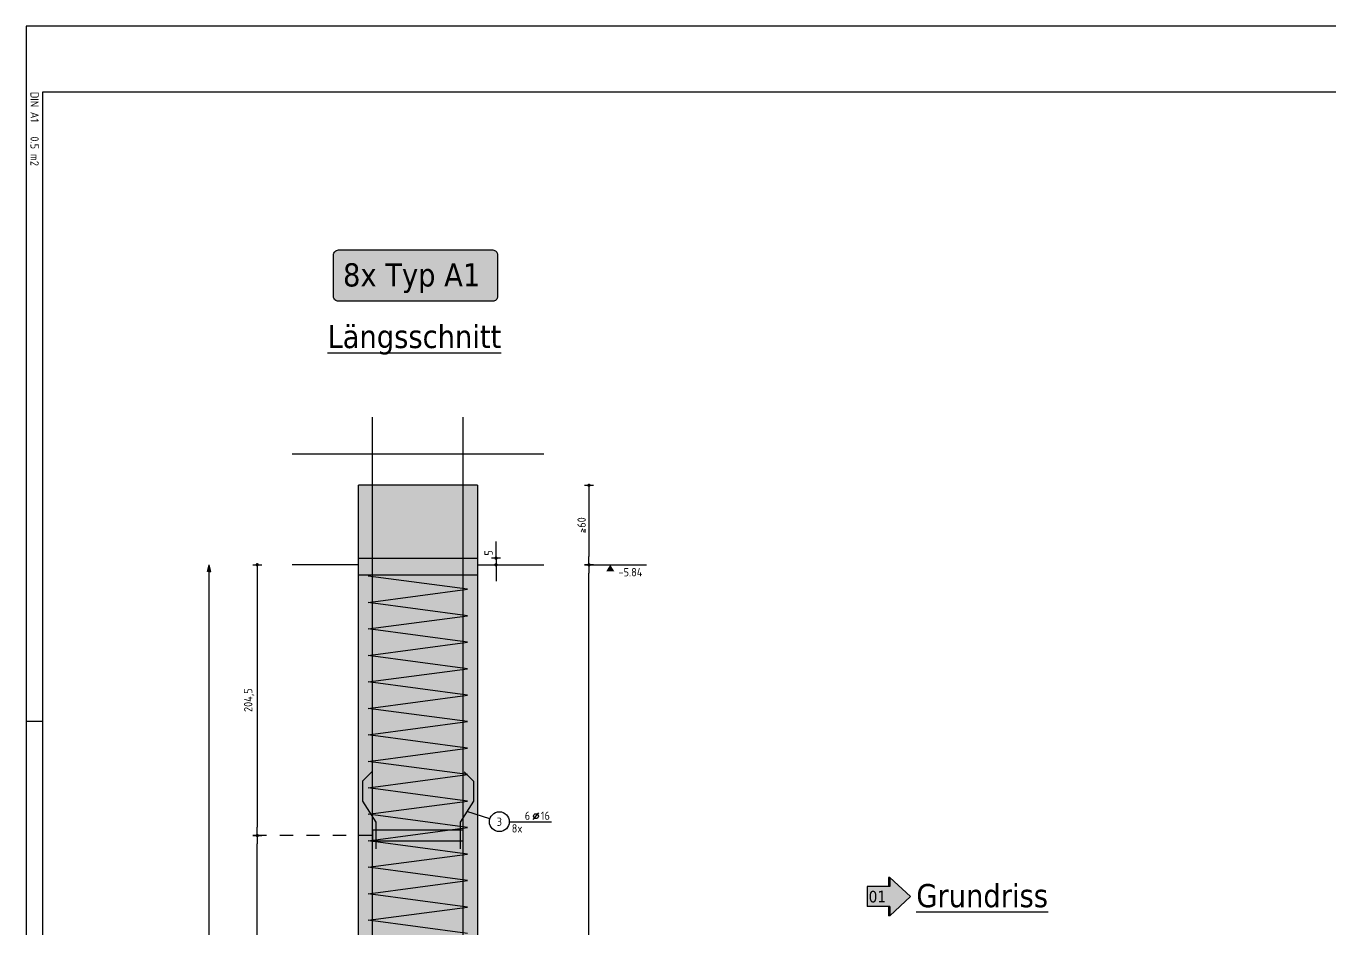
# Model space of a CAD drawing. Extents: x 14.6 to 34.3, y -1.7 to 19.5.
# Drawn here: x 14.63 to 24.48, y 12.54 to 19.36 of the extents above; entities that cross this region are included whole.
import ezdxf
from ezdxf.enums import TextEntityAlignment as Align

# ---------------------------------------------------------------- set-up
doc = ezdxf.new("R2010")
doc.units = 0
doc.header["$LTSCALE"] = 0.25
doc.linetypes.add('AUSGEZOGEN', pattern=[1000.01, 1000, 0.01])
doc.linetypes.add('DASHDOT2', pattern=[0.5, 0.25, -0.125, 0, -0.125])
for name, color, linetype in [('ACHSEN', 7, 'Continuous'), ('BETON', 7, 'Continuous'), ('grau_hell', 7, 'Continuous'), ('grau_mittel', 7, 'Continuous'), ('HILFE', 7, 'Continuous'), ('index', 7, 'Continuous'), ('koten', 7, 'Continuous'), ('MASSE', 7, 'Continuous'), ('OBJEKT', 7, 'Continuous'), ('RAHMEN', 7, 'Continuous'), ('RND', 7, 'Continuous'), ('STAHL', 7, 'Continuous'), ('TEXT', 7, 'Continuous')]:
    doc.layers.add(name, color=color, linetype=linetype)
doc.layers.add('NOPLOT', color=7, linetype='Continuous', plot=False)
doc.styles.add('helv', font='tahoma.ttf')
doc.styles.add('txt', font='isocp.shx')
doc.linetypes.add('ZICKZACK', pattern='A,0.0001,-0.2,[131,ltypeshp.shx,S=0.2,R=0,X=-0.2,Y=0],-0.4,[131,ltypeshp.shx,S=0.2,R=180,X=0.2,Y=0],-0.2', length=0.8001)
doc.dimstyles.new('DOT_I', dxfattribs={"dimscale": 0.25, "dimtxt": 0.25, "dimasz": 0.25, "dimexe": 0.1, "dimexo": 0.3, "dimgap": 0.1, "dimtad": 1, "dimdec": 3, "dimzin": 3, "dimtxsty": 'txt', "dimblk": 'DOT', "dimblk1": 'DOT', "dimblk2": 'DOT', "dimsah": 1, "dimcen": 0.1, "dimse1": 1, "dimse2": 1, "dimazin": 0, "dimtfac": 1, "dimtdec": 4, "dimtix": 1, "dimtmove": 2, "dimatfit": 3, "dimfxl": 0, "dimtvp": 1, "dimtolj": 1, "dimtzin": 0, "dimarcsym": 0})

# ---------------------------------------------------------------- blocks, each defined once
blk = doc.blocks.new('DINA1')
at = {"layer": 'RAHMEN'}
for p, q in [((0, 59.4), (0, 0)), ((0, 0), (84.1, 0))]:
    blk.add_line(p, q, dxfattribs=at)
at = {"layer": 'RAHMEN', "color": 5}
for p, q in [((2, 58.9), (2, 0.5)), ((2, 0.5), (83.6, 0.5))]:
    blk.add_line(p, q, dxfattribs=at)
at = {"layer": 'RAHMEN', "color": 7}
blk.add_line((21, 0), (21, 0.5), dxfattribs=at)
at = {"layer": 'RAHMEN', "color": 7, "style": 'txt'}
blk.add_text('DIN A1   0.5 m2', height=0.25, dxfattribs=at).set_placement((1.989, 0.133))
blk = doc.blocks.new('DOT')
at = {"layer": 'MASSE', "color": 7, "linetype": 'Continuous'}
for p, q in [((0, 0), (-1, 0)), ((0, 0.54), (0, -0.54))]:
    blk.add_line(p, q, dxfattribs=at)
at = {"layer": 'MASSE', "color": 7, "linetype": 'Continuous', "const_width": 0.2}
blk.add_lwpolyline([(-0.1, 0, 1), (0.1, 0, 1)], format="xyb", close=True, dxfattribs=at)
blk = doc.blocks.new('*D20')
at = {"layer": 'Defpoints', "color": 0, "linetype": 'AUSGEZOGEN', "transparency": 16777216}
for p in [(18.8784, 15.2951), (18.8784, 15.2951), (18.8784, 1.1351)]:
    blk.add_point(p, dxfattribs=at)
at = {"layer": 'MASSE', "color": 0, "linetype": 'AUSGEZOGEN', "lineweight": -2, "transparency": 16777216}
blk.add_line((18.8784, 1.1976), (18.8784, 15.2326), dxfattribs=at)
at = {"layer": 'MASSE', "color": 0, "linetype": 'AUSGEZOGEN', "lineweight": -2, "transparency": 16777216, "xscale": 0.0625, "yscale": 0.0625, "zscale": 0.0625}
for p, rotation in [((18.8784, 15.2951), 90), ((18.8784, 1.1351), 270)]:
    blk.add_blockref('DOT', p, dxfattribs=dict(at, rotation=rotation))
at = {"layer": 'MASSE', "color": 0, "linetype": 'AUSGEZOGEN', "transparency": 16777216, "insert": (18.8222, 8.2151), "char_height": 0.0625, "attachment_point": 5, "rotation": 90, "style": 'txt'}
blk.add_mtext('\\A1;1416', dxfattribs=at)
blk = doc.blocks.new('*D23')
at = {"layer": 'Defpoints', "color": 0, "linetype": 'AUSGEZOGEN', "ltscale": 0.1, "transparency": 16777216}
for p in [(18.176, 15.3451), (18.176, 15.2951), (18.176, 15.2951)]:
    blk.add_point(p, dxfattribs=at)
at = {"layer": 'MASSE', "color": 0, "linetype": 'AUSGEZOGEN', "lineweight": -2, "ltscale": 0.1, "transparency": 16777216}
for p, q in [((18.176, 15.4076), (18.176, 15.4701)), ((18.176, 15.3451), (18.176, 15.2951)), ((18.176, 15.2326), (18.176, 15.1701))]:
    blk.add_line(p, q, dxfattribs=at)
at = {"layer": 'MASSE', "color": 0, "linetype": 'AUSGEZOGEN', "lineweight": -2, "ltscale": 0.1, "transparency": 16777216, "xscale": 0.0625, "yscale": 0.0625, "zscale": 0.0625}
for p, rotation in [((18.176, 15.3451), 270), ((18.176, 15.2951), 90)]:
    blk.add_blockref('DOT', p, dxfattribs=dict(at, rotation=rotation))
at = {"layer": 'MASSE', "color": 0, "linetype": 'AUSGEZOGEN', "ltscale": 0.1, "transparency": 16777216, "insert": (18.1198, 15.3848), "char_height": 0.0625, "attachment_point": 5, "rotation": 90, "style": 'txt'}
blk.add_mtext('\\A1;5', dxfattribs=at)
blk = doc.blocks.new('OKRD_U')
at = {"color": 0, "linetype": 'ByBlock'}
blk.add_solid([(-0.125, -0.202), (0.125, -0.202), (0, 0)], dxfattribs=at)
at = {"color": 0, "linetype": 'ByBlock', "style": 'txt'}
blk.add_attdef('OKRD', (0.25, -0.35), '', height=0.25, dxfattribs=at)
blk = doc.blocks.new('*D27')
at = {"layer": 'Defpoints', "color": 0, "linetype": 'AUSGEZOGEN', "transparency": 16777216}
for p in [(16.3718, 13.2501), (16.3718, 13.2501), (16.3718, 10.2501)]:
    blk.add_point(p, dxfattribs=at)
at = {"layer": 'MASSE', "color": 0, "linetype": 'AUSGEZOGEN', "lineweight": -2, "transparency": 16777216}
blk.add_line((16.3718, 10.3126), (16.3718, 13.1876), dxfattribs=at)
at = {"layer": 'MASSE', "color": 0, "linetype": 'AUSGEZOGEN', "lineweight": -2, "transparency": 16777216, "xscale": 0.0625, "yscale": 0.0625, "zscale": 0.0625}
for p, rotation in [((16.3718, 13.2501), 90), ((16.3718, 10.2501), 270)]:
    blk.add_blockref('DOT', p, dxfattribs=dict(at, rotation=rotation))
at = {"layer": 'MASSE', "color": 0, "linetype": 'AUSGEZOGEN', "transparency": 16777216, "insert": (16.3155, 11.7501), "char_height": 0.0625, "attachment_point": 5, "rotation": 90, "style": 'txt'}
blk.add_mtext('\\A1;300', dxfattribs=at)
blk = doc.blocks.new('*D28')
at = {"layer": 'Defpoints', "color": 0, "linetype": 'AUSGEZOGEN', "ltscale": 0.1, "transparency": 16777216}
for p in [(16.3718, 15.2951), (16.3718, 13.2501), (16.3718, 13.2501)]:
    blk.add_point(p, dxfattribs=at)
at = {"layer": 'MASSE', "color": 0, "linetype": 'AUSGEZOGEN', "lineweight": -2, "ltscale": 0.1, "transparency": 16777216}
blk.add_line((16.3718, 15.2326), (16.3718, 13.3126), dxfattribs=at)
at = {"layer": 'MASSE', "color": 0, "linetype": 'AUSGEZOGEN', "lineweight": -2, "ltscale": 0.1, "transparency": 16777216, "xscale": 0.0625, "yscale": 0.0625, "zscale": 0.0625}
for p, rotation in [((16.3718, 15.2951), 90), ((16.3718, 13.2501), 270)]:
    blk.add_blockref('DOT', p, dxfattribs=dict(at, rotation=rotation))
at = {"layer": 'MASSE', "color": 0, "linetype": 'AUSGEZOGEN', "ltscale": 0.1, "transparency": 16777216, "insert": (16.3108, 14.2726), "char_height": 0.0625, "attachment_point": 5, "rotation": 90, "style": 'txt'}
blk.add_mtext('\\A1;204,5', dxfattribs=at)
blk = doc.blocks.new('*D29')
at = {"layer": 'Defpoints', "color": 0, "linetype": 'AUSGEZOGEN', "transparency": 16777216}
for p in [(18.8784, 15.8951), (18.8784, 15.2951), (18.8784, 15.2951)]:
    blk.add_point(p, dxfattribs=at)
at = {"layer": 'MASSE', "color": 0, "linetype": 'AUSGEZOGEN', "lineweight": -2, "transparency": 16777216}
blk.add_line((18.8784, 15.8326), (18.8784, 15.3576), dxfattribs=at)
at = {"layer": 'MASSE', "color": 0, "linetype": 'AUSGEZOGEN', "lineweight": -2, "transparency": 16777216, "xscale": 0.0625, "yscale": 0.0625, "zscale": 0.0625}
for p, rotation in [((18.8784, 15.8951), 90), ((18.8784, 15.2951), 270)]:
    blk.add_blockref('DOT', p, dxfattribs=dict(at, rotation=rotation))
at = {"layer": 'MASSE', "color": 0, "linetype": 'AUSGEZOGEN', "transparency": 16777216, "insert": (18.8222, 15.5951), "char_height": 0.0625, "attachment_point": 5, "rotation": 90, "style": 'txt'}
blk.add_mtext('\\A1;>60', dxfattribs=at)
blk = doc.blocks.new('RND_LEI')
at = {"layer": 'RND', "color": 7, "linetype": 'Continuous'}
blk.add_line((1.022, 0.066), (1.19, 0.27), dxfattribs=at)
for centre, radius in [((0, 0), 0.3), ((1.106, 0.168), 0.075)]:
    blk.add_circle(centre, radius, dxfattribs=at)
at = {"layer": 'RND', "color": 7, "linetype": 'Continuous', "style": 'txt'}
blk.add_attdef('POSL', text='', height=0.25, dxfattribs=at).set_placement((0, 0), align=Align.MIDDLE)
blk.add_attdef('ANZ', text='', height=0.25, dxfattribs=at).set_placement((0.931, 0.057), align=Align.RIGHT)
for tag, p in [('DUM', (1.253, 0.057)), ('ABSTD', (1.674, 0.057)), ('POSTXT', (0.374, -0.327))]:
    blk.add_attdef(tag, p, '', height=0.25, dxfattribs=at)
blk = doc.blocks.new('Pfeillinie')
at = {"layer": 'TEXT', "linetype": 'Continuous'}
blk.add_hatch(color=7, dxfattribs=at).paths.add_polyline_path([(0, 0), (-0.8, 0.2), (-0.8, 0), (-0.8, -0.2)])
at = {"layer": 'TEXT', "color": 7, "linetype": 'Continuous'}
for p, q in [((-0.8, 0), (-0.8, 0.2)), ((-0.8, 0.2), (0, 0)), ((-0.8, 0), (-0.8, -0.2)), ((-0.8, -0.2), (0, 0))]:
    blk.add_line(p, q, dxfattribs=at)
blk = doc.blocks.new('hin_ind5')
at = {"layer": 'grau_hell', "linetype": 'AUSGEZOGEN'}
h = blk.add_hatch(color=9, dxfattribs=at)
h.dxf.hatch_style = 2
h.paths.add_polyline_path([(0, 0), (0.619, -0.577), (0.619, -0.3), (1.306, -0.3), (1.306, 0.3), (0.619, 0.3), (0.619, 0.577)])
h.paths.add_polyline_path([(0.34, -0.274), (1.311, -0.274), (1.311, 0.274), (0.34, 0.274)], flags=9)
at = {"layer": 'OBJEKT', "linetype": 'AUSGEZOGEN'}
for points in [[(0.619, 0.3), (0.66, 0.3), (0.66, 0.577), (0.619, 0.577)], [(0.619, -0.577), (0.66, -0.577), (0.66, -0.3), (0.619, -0.3)]]:
    blk.add_hatch(color=1, dxfattribs=at).paths.add_polyline_path(points)
at = {"layer": 'OBJEKT', "color": 1, "linetype": 'AUSGEZOGEN'}
for p, q in [((0, 0), (0.619, 0.577)), ((0.619, 0.577), (0.619, 0.3)), ((0.619, 0.577), (0.66, 0.577)), ((0.66, 0.577), (0.66, 0.3)), ((0, 0), (0.619, -0.577)), ((0.619, 0.3), (1.306, 0.3)), ((1.306, 0.3), (1.306, -0.3)), ((0.619, -0.3), (0.619, -0.577)), ((0.619, -0.3), (1.306, -0.3)), ((0.66, -0.3), (0.66, -0.577))]:
    blk.add_line(p, q, dxfattribs=at)
at = {"layer": 'OBJEKT', "color": 7, "linetype": 'AUSGEZOGEN'}
blk.add_line((0.619, -0.577), (0.66, -0.577), dxfattribs=at)
at = {"layer": 'index', "color": 1, "linetype": 'Continuous', "style": 'helv'}
blk.add_attdef('INDEX', text='', height=0.35, rotation=360, dxfattribs=at).set_placement((1.259, 0), align=Align.MIDDLE_RIGHT)

msp = doc.modelspace()

# ---------------------------------------------------------------- hatches: boundary and pattern name
at = {"layer": 'grau_hell'}
msp.add_hatch(color=9, dxfattribs=at).paths.add_polyline_path([(18.1509, 17.2848, 0.414214), (18.1884, 17.3223), (18.1884, 17.6352, 0.414214), (18.1509, 17.6727), (16.9857, 17.6727, 0.414214), (16.9482, 17.6352), (16.9482, 17.3223, 0.414214), (16.9857, 17.2848)])
at = {"layer": 'grau_mittel'}
h = msp.add_hatch(color=61, dxfattribs=at)
h.paths.add_polyline_path([(17.136, 15.3601), (17.136, 1.2101), (18.036, 1.2101), (18.036, 15.3601)])
h.paths.add_polyline_path([(17.7817, 1.2101), (17.7989, 1.1351), (18.036, 1.1351), (18.036, 1.2101)])
h.paths.add_polyline_path([(17.136, 1.2101), (17.136, 1.1351), (17.7989, 1.1351), (17.7817, 1.2101)])
h.paths.add_polyline_path([(18.036, 15.8951), (17.136, 15.8951), (17.136, 15.4351), (17.136, 15.3601), (18.036, 15.3601), (18.036, 15.4351)])

# ---------------------------------------------------------------- linework, layer by layer
at = {"layer": 'ACHSEN', "color": 102, "linetype": 'DASHDOT2'}
msp.add_line((17.243, 13.2501), (16.3718, 13.2501), dxfattribs=at)
at = {"layer": 'BETON', "color": 6, "linetype": 'AUSGEZOGEN'}
for p, q in [((17.136, 1.1351), (17.136, 15.8951)), ((18.036, 15.8951), (17.136, 15.8951)), ((18.036, 15.8951), (18.036, 1.1351))]:
    msp.add_line(p, q, dxfattribs=at)
at = {"layer": 'HILFE', "color": 102, "linetype": 'AUSGEZOGEN'}
msp.add_line((18.8784, 15.2951), (19.312, 15.2951), dxfattribs=at)
at = {"layer": 'MASSE', "color": 7, "linetype": 'AUSGEZOGEN'}
msp.add_line((18.8481, 15.5646), (18.8481, 15.5378), dxfattribs=at)
at = {"layer": 'NOPLOT', "color": 191, "linetype": 'Continuous'}
msp.add_line((17.136, 15.2201), (18.036, 15.2201), dxfattribs=at)
at = {"layer": 'OBJEKT', "color": 7, "linetype": 'AUSGEZOGEN'}
for p, q in [((18.536, 16.1301), (16.636, 16.1301)), ((17.136, 15.2951), (16.636, 15.2951)), ((18.036, 15.2951), (18.536, 15.2951))]:
    msp.add_line(p, q, dxfattribs=at)
at = {"layer": 'OBJEKT', "color": 7, "linetype": 'ZICKZACK', "ltscale": 0.1}
msp.add_line((17.136, 15.3451), (18.036, 15.3451), dxfattribs=at)
at = {"layer": 'OBJEKT', "color": 1, "linetype": 'AUSGEZOGEN'}
msp.add_lwpolyline([(16.9857, 17.6727), (18.1509, 17.6727, -0.414214), (18.1884, 17.6352), (18.1884, 17.3223, -0.414214), (18.1509, 17.2848), (16.9857, 17.2848, -0.414214), (16.9482, 17.3223), (16.9482, 17.6352, -0.414214)], format="xyb", close=True, dxfattribs=at)
at = {"layer": 'RND', "color": 102, "linetype": 'AUSGEZOGEN'}
msp.add_line((18.1296, 13.3768), (17.9566, 13.4326), dxfattribs=at)
at = {"layer": 'RND', "color": 7, "linetype": 'AUSGEZOGEN'}
msp.add_line((18.2762, 13.3543), (18.5962, 13.3543), dxfattribs=at)
at = {"layer": 'RND', "color": 1, "linetype": 'AUSGEZOGEN'}
for points in [[(17.243, 1.2101), (17.243, 16.4101)], [(17.929, 1.2101), (17.929, 16.4101)], [(17.961, 12.5101), (17.211, 12.6101), (17.961, 12.7101), (17.211, 12.8101), (17.961, 12.9101), (17.211, 13.0101), (17.961, 13.1101), (17.211, 13.2101), (17.961, 13.3101), (17.211, 13.4101), (17.961, 13.5101), (17.211, 13.6101), (17.961, 13.7101), (17.211, 13.8101), (17.961, 13.9101), (17.211, 14.0101), (17.961, 14.1101), (17.211, 14.2101), (17.961, 14.3101), (17.211, 14.4101), (17.961, 14.5101), (17.211, 14.6101), (17.961, 14.7101), (17.211, 14.8101), (17.961, 14.9101), (17.211, 15.0101), (17.961, 15.1101), (17.211, 15.2101)], [(17.2377, 13.7308), (17.167, 13.6601), (17.167, 13.5101), (17.267, 13.3501), (17.267, 13.1501)], [(17.9343, 13.7308), (18.005, 13.6601), (18.005, 13.5101), (17.905, 13.3501), (17.905, 13.1501)]]:
    msp.add_lwpolyline(points, dxfattribs=at)
at = {"layer": 'RND', "color": 102, "linetype": 'AUSGEZOGEN'}
msp.add_lwpolyline([(16.0079, 1.1351), (16.0079, 15.2951)], dxfattribs=at)
at = {"layer": 'STAHL', "color": 102, "linetype": 'AUSGEZOGEN'}
msp.add_lwpolyline([(17.243, 13.2101), (17.929, 13.2101), (17.929, 13.2901), (17.243, 13.2901)], close=True, dxfattribs=at)

# ---------------------------------------------------------------- block references
at = {"layer": 'index', "color": 191, "linetype": 'AUSGEZOGEN'}
ref = msp.add_blockref('hin_ind5', (21.307, 12.7887), dxfattribs=dict(at, xscale=-0.2499999999999992, yscale=0.2499999999999994, zscale=0.2499999999999994, rotation=359.9761684044309))
ref.add_attrib('INDEX', '01', dxfattribs={"color": 1, "linetype": 'Continuous', "height": 0.0875, "rotation": 359.97617, "style": 'helv'}).set_placement((21.1227, 12.7887), align=Align.MIDDLE_RIGHT)
at = {"layer": 'koten', "color": 7, "linetype": 'AUSGEZOGEN', "ltscale": 0.1, "xscale": 0.25, "yscale": 0.25, "zscale": 0.25}
msp.add_blockref('OKRD_U', (19.0391, 15.2951), dxfattribs=at).add_auto_attribs({'OKRD': '-5.84'})
at = {"layer": 'RAHMEN', "xscale": 0.25, "yscale": 0.25, "zscale": 0.25, "rotation": 270}
msp.add_blockref('DINA1', (14.6257, 19.3638), dxfattribs=at)
at = {"layer": 'RND', "color": 102, "linetype": 'AUSGEZOGEN', "xscale": 0.0625, "yscale": 0.0625, "zscale": 0.0625, "rotation": 90}
msp.add_blockref('Pfeillinie', (16.0079, 15.2951), dxfattribs=at)
at = {"layer": 'RND', "color": 7, "linetype": 'AUSGEZOGEN', "xscale": 0.25, "yscale": 0.25, "zscale": 0.25}
msp.add_blockref('RND_LEI', (18.2012, 13.3543), dxfattribs=at).add_auto_attribs({'POSL': '3', 'DUM': '16', 'ANZ': '6', 'POSTXT': '8x'})

# ---------------------------------------------------------------- texts
at = {"layer": 'TEXT', "color": 5, "linetype": 'AUSGEZOGEN', "style": 'helv'}
for s, p in [('8x Typ A1', (17.0203, 17.3971)), ('%%ULängsschnitt', (16.903, 16.9317)), ('%%UGrundriss', (21.3512, 12.7085))]:
    msp.add_text(s, height=0.175, dxfattribs=at).set_placement(p)

# ---------------------------------------------------------------- dimensions: what is measured, and where the dimension line sits
at = {"layer": 'MASSE', "color": 7, "linetype": 'AUSGEZOGEN'}
dim = msp.add_linear_dim(base=(18.8784, 15.2951), p1=(18.8784, 15.8951), p2=(18.8784, 15.2951), angle=90, text='><>', dimstyle='DOT_I', override={"dimdec": 0, "dimlfac": 100}, dxfattribs=at)
dim.commit()
dim.dimension.update_dxf_attribs({"geometry": '*D29', "text_midpoint": (18.8222, 15.5951)})
at = {"layer": 'MASSE', "color": 7, "linetype": 'AUSGEZOGEN', "ltscale": 0.1}
dim = msp.add_linear_dim(base=(18.176, 15.2951), p1=(18.176, 15.3451), p2=(18.176, 15.2951), angle=90, dimstyle='DOT_I', override={"dimdec": 0, "dimlfac": 100}, dxfattribs=at)
dim.commit()
dim.dimension.update_dxf_attribs({"geometry": '*D23', "text_midpoint": (18.1198, 15.3848), "dimtype": 160})
dim = msp.add_linear_dim(base=(16.3718, 13.2501), p1=(16.3718, 15.2951), p2=(16.3718, 13.2501), angle=90, dimstyle='DOT_I', override={"dimdec": 1, "dimlfac": 100}, dxfattribs=at)
dim.commit()
dim.dimension.update_dxf_attribs({"geometry": '*D28', "text_midpoint": (16.3108, 14.2726)})
at = {"layer": 'MASSE', "color": 7, "linetype": 'AUSGEZOGEN'}
for base, p1, p2, override, picture, middle in [((18.8784, 15.2951), (18.8784, 1.1351), (18.8784, 15.2951), {"dimscale": 0.25, "dimdec": 0, "dimlfac": 100}, '*D20', (18.8222, 8.2151)), ((16.3718, 13.2501), (16.3718, 10.2501), (16.3718, 13.2501), {"dimdec": 0, "dimlfac": 100}, '*D27', (16.3155, 11.7501))]:
    dim = msp.add_linear_dim(base=base, p1=p1, p2=p2, angle=90, dimstyle='DOT_I', override=override, dxfattribs=at)
    dim.commit()
    dim.dimension.update_dxf_attribs({"geometry": picture, "text_midpoint": middle})

doc.saveas('drawing.dxf')
